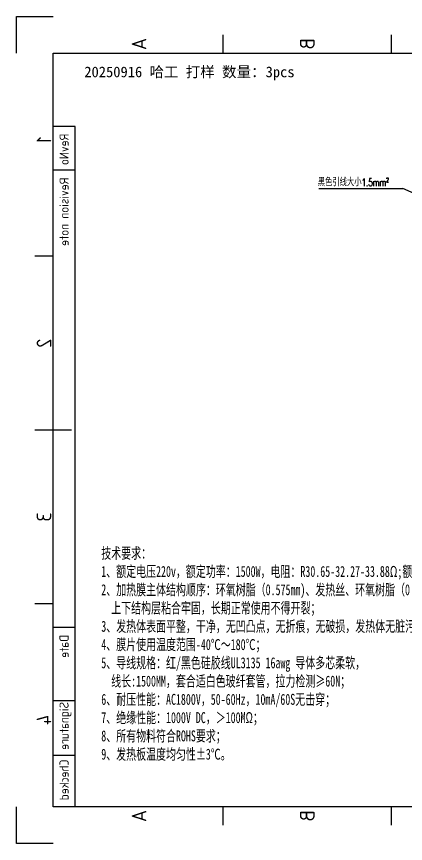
# Model space of a CAD drawing. Header units: millimetres. Extents: x -5937 to 68925, y -3068 to 5300.
# Drawn here: x 0 to 1279, y 0 to 2716 of the extents above; entities that cross this region are included whole.
import ezdxf
from ezdxf.enums import TextEntityAlignment as Align

# ---------------------------------------------------------------- set-up
doc = ezdxf.new("R2010")
doc.units = ezdxf.units.MM
doc.header["$LTSCALE"] = 7
doc.layers.add('dim', color=84, linetype='Continuous', lineweight=13)
doc.layers.add('文字层', color=5, linetype='Continuous', lineweight=25)
for name, color, linetype in [('FRAME 025', 7, 'Continuous'), ('FRAME 050', 6, 'Continuous'), ('FRAME 070', 5, 'Continuous'), ('FRAME 200', 8, 'Continuous'), ('细实线', 7, 'Continuous')]:
    doc.layers.add(name, color=color, linetype=linetype)
doc.styles.add('ISO Proportional', font='isocp.shx')
doc.styles.add('SLDTEXTSTYLE0', font='TXT', dxfattribs={"width": 0.7, "bigfont": 'bigfont'})
doc.styles.add('斜仿宋', font='tssdeng.shx', dxfattribs={"width": 0.8, "oblique": 8, "bigfont": 'tssdchn.shx'})
doc.styles.add('标准', font='', dxfattribs={"width": 0.667})
doc.styles.add('黑体', font='simhei.ttf')
doc.styles.get('标准').set_extended_font_data('宋体')
doc.dimstyles.new('SLDDIMSTYLE6', dxfattribs={"dimtxt": 0.18, "dimasz": 2.5, "dimexe": 1.25, "dimexo": 0.625, "dimtad": 1, "dimtih": 1, "dimtoh": 1, "dimzin": 9, "dimdsep": 46, "dimtxsty": '斜仿宋', "dimsah": 1, "dimcen": 2.5, "dimazin": 2, "dimtfac": 7, "dimtdec": 0, "dimtmove": 0, "dimatfit": 3, "dimldrblk": 'DOT', "dimfxl": 1, "dimfrac": 2, "dimtolj": 1, "dimtzin": 0, "dimarcsym": 1})

# ---------------------------------------------------------------- blocks, each defined once
blk = doc.blocks.new('SW_NOTE_5')
at = {"layer": '细实线', "color": 0}
blk.add_line((-276.8, 0), (0, 0), dxfattribs=at)
at = {"layer": '细实线', "color": 0, "insert": (-280.2, 32.1), "char_height": 24.5, "attachment_point": 1, "style": 'SLDTEXTSTYLE0'}
blk.add_mtext('黑色引线大小1.5mm²', dxfattribs=at)
blk = doc.blocks.new('_DOT')
at = {"color": 0, "linetype": 'ByBlock', "lineweight": -2}
blk.add_line((-0.5, 0), (-1, 0), dxfattribs=at)
at = {"color": 0, "linetype": 'ByBlock', "const_width": 0.5}
blk.add_lwpolyline([(-0.25, 0, 1), (0.25, 0, 1)], format="xyb", close=True, dxfattribs=at)

msp = doc.modelspace()

# ---------------------------------------------------------------- linework, layer by layer
at = {"layer": 'FRAME 050'}
for points in [[(679.325, 2595.786), (679.325, 2655.904)], [(1232.405, 2595.786), (1232.405, 2655.904)], [(120.235, 1928.748), (60.117, 1928.748)], [(180.352, 1357.634), (60.117, 1357.634)], [(120.235, 786.519), (60.117, 786.519)], [(679.325, 60.117), (679.325, 120.235)], [(1232.405, 60.117), (1232.405, 120.235)]]:
    msp.add_lwpolyline(points, dxfattribs=at)
at = {"layer": 'FRAME 070'}
msp.add_lwpolyline([(3450.733, 120.235), (120.235, 120.235), (120.235, 2595.786), (3450.733, 2595.786)], close=True, dxfattribs=at)
for points in [[(192.375, 120.235), (192.375, 2355.317), (120.235, 2355.317)], [(192.375, 2211.036), (120.235, 2211.036)], [(192.375, 709.384), (120.235, 709.384)], [(192.375, 468.915), (120.235, 468.915)], [(192.375, 288.563), (120.235, 288.563)]]:
    msp.add_lwpolyline(points, dxfattribs=at)
at = {"layer": 'FRAME 200'}
for points in [[(0, 2595.786), (0, 2716.021), (120.235, 2716.021)], [(120.235, 0), (0, 0), (0, 120.235)]]:
    msp.add_lwpolyline(points, dxfattribs=at)

# ---------------------------------------------------------------- block references
at = {"layer": 'dim'}
msp.add_blockref('SW_NOTE_5', (1270.44, 2151.566), dxfattribs=at)

# ---------------------------------------------------------------- texts
at = {"layer": 'FRAME 025', "style": 'ISO Proportional', "text_generation_flag": 2}
for s, height, p in [('RevNo', 30.0586, (156.305, 2331.27)), ('Revision note', 30.05865, (156.305, 2186.989)), ('Date', 30.0586, (156.305, 685.337)), ('Signature', 30.0586, (156.305, 464.574)), ('Checked', 30.0586, (156.305, 275.542))]:
    msp.add_text(s, height=height, rotation=2250, dxfattribs=at).set_placement(p, align=Align.MIDDLE_LEFT)
at = {"layer": 'FRAME 050', "style": 'ISO Proportional', "text_generation_flag": 2}
for s, p in [('A', (402.786, 2625.845)), ('B', (955.865, 2625.845)), ('1', (90.176, 2310.229)), ('2', (90.176, 1643.191)), ('3', (90.176, 1072.077)), ('4', (90.176, 405.792)), ('A', (402.786, 90.176)), ('B', (955.865, 90.176))]:
    msp.add_text(s, height=48.094, rotation=2250, dxfattribs=at).set_placement(p, align=Align.MIDDLE)

# ---------------------------------------------------------------- leaders
at = {"layer": 'dim'}
msp.add_leader([(1504.365, 2046.121), (1270.44, 2151.566)], dimstyle='SLDDIMSTYLE6', dxfattribs=at)

# ---------------------------------------------------------------- next in the draw order: texts
at = {"insert": (222.795, 2551.717), "char_height": 35, "attachment_point": 1, "style": '黑体', "bg_fill": 2}
msp.add_mtext_dynamic_manual_height_columns('20250{\\fSimHei|b0|i0|c0|p0;916} 哈工 打样 数量：{\\fSimHei|b0|i0|c0|p0;3}pcs', width=1221.37624, gutter_width=12.5, heights=[-47.388], dxfattribs=at)
at = {"layer": '文字层', "color": 7, "ltscale": 10, "insert": (278.611, 971.451), "char_height": 36, "attachment_point": 1, "style": '标准', "bg_fill": 2}
msp.add_mtext('{\\fSimSun|b0|i0|c134|p2;技术要求：\\P1、额定电压\\fSimSun|b0|i0|c0|p2;220\\fSimSun|b0|i0|c134|p2;v，额定功率：1500W，电阻：\\f宋体|b0|i0|c134|p2;\\C256;R30.65\\f宋体|b0|i0|c0|p2;-\\f宋体|b0|i0|c134|p2;32.27\\f宋体|b0|i0|c0|p2;-\\f宋体|b0|i0|c134|p2;33.88Ω\\fSimSun|b0|i0|c134|p2;\\C7;;额定电流：6.81A；\\P2、加热膜主体结构顺序：环氧树脂（0.575mm)、发热丝、环氧树脂（0.575mm)，膜体总厚度1.2±0.1MM；\\P  上下结构层粘合牢固，长期正常使用不得开裂；\\P3、发热体表面平整，干净，无凹凸点，无折痕，无破损，发热体无脏污，焊点背面保证平整无尖刺翘起；\\P4、膜片使用温度范围-40℃～180℃；\\P5、导线规格：红/黑色硅胶线UL3135 \\fSimSun|b0|i0|c0|p2;16\\fSimSun|b0|i0|c134|p2;awg 导体多芯柔软，\\P  线长:1500MM，套合适白色玻纤套管，拉力检测≥60N；\\P6、耐压性能：AC1\\fSimSun|b0|i0|c0|p2;8\\fSimSun|b0|i0|c134|p2;00V，50-60Hz，\\fSimSun|b0|i0|c0|p2;1\\fSimSun|b0|i0|c134|p2;0mA/\\fSimSun|b0|i0|c0|p2;60\\fSimSun|b0|i0|c134|p2;S无击穿；\\P7、绝缘性能：1000V DC，＞100M\\Ftxt.shx|c134;Ω\\fSimSun|b0|i0|c134|p2;；\\P8、所有物料符合ROHS要求；\\P9、发热板温度均匀性±3℃。}', dxfattribs=at)

doc.saveas('drawing.dxf')
